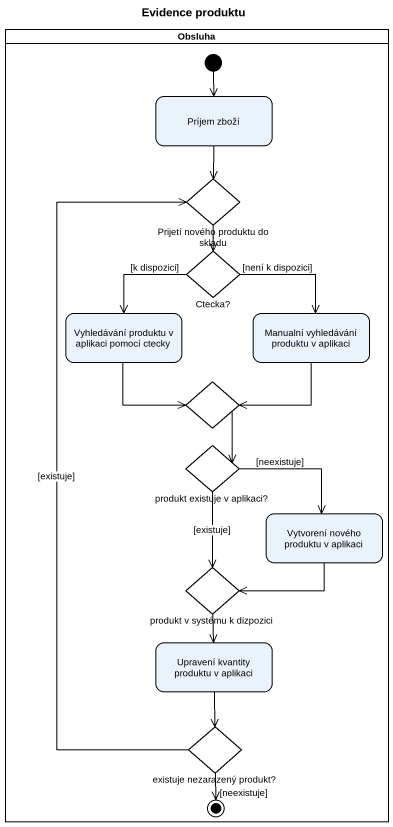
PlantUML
@startuml
title Evidence produktu
hide empty description
state Obsluha <<partition>> {
  state "Príjem zboží" as Príjem_zboží
  state "Prijetí nového produktu do skladu" as Prijetí_nového_produktu_do <<choice>>
  state "Ctecka?" as Ctecka <<choice>>
  state "Vyhledávání produktu v aplikaci pomocí ctecky" as Vyhledávání_produktu_v
  state "Manualní vyhledávání produktu v aplikaci" as Manualní_vyhledávání
  state choice1 <<choice>>
  state "produkt existuje v aplikaci?" as produkt_existuje_v_aplikaci <<choice>>
  state "Vytvorení nového produktu v aplikaci" as Vytvorení_nového_produktu_v
  state "produkt v systému k dizpozici" as produkt_v_systému_k <<choice>>
  state "Upravení kvantity produktu v aplikaci" as Upravení_kvantity_produktu
  state "existuje nezarazený produkt?" as existuje_nezarazený_produkt <<choice>>
  [*] --> Príjem_zboží
  existuje_nezarazený_produkt --> [*] : [neexistuje]
}
Príjem_zboží --> Prijetí_nového_produktu_do
Prijetí_nového_produktu_do --> Ctecka
Ctecka --> Vyhledávání_produktu_v : [k dispozici]
Ctecka --> Manualní_vyhledávání : [není k dispozici]
Vyhledávání_produktu_v --> choice1
Manualní_vyhledávání --> choice1
choice1 --> produkt_existuje_v_aplikaci
produkt_existuje_v_aplikaci --> Vytvorení_nového_produktu_v : [neexistuje]
produkt_existuje_v_aplikaci --> produkt_v_systému_k : [existuje]
Vytvorení_nového_produktu_v -left-> produkt_v_systému_k
produkt_v_systému_k --> Upravení_kvantity_produktu
Upravení_kvantity_produktu --> existuje_nezarazený_produkt
existuje_nezarazený_produkt -up-> Prijetí_nového_produktu_do : [existuje]
@enduml
